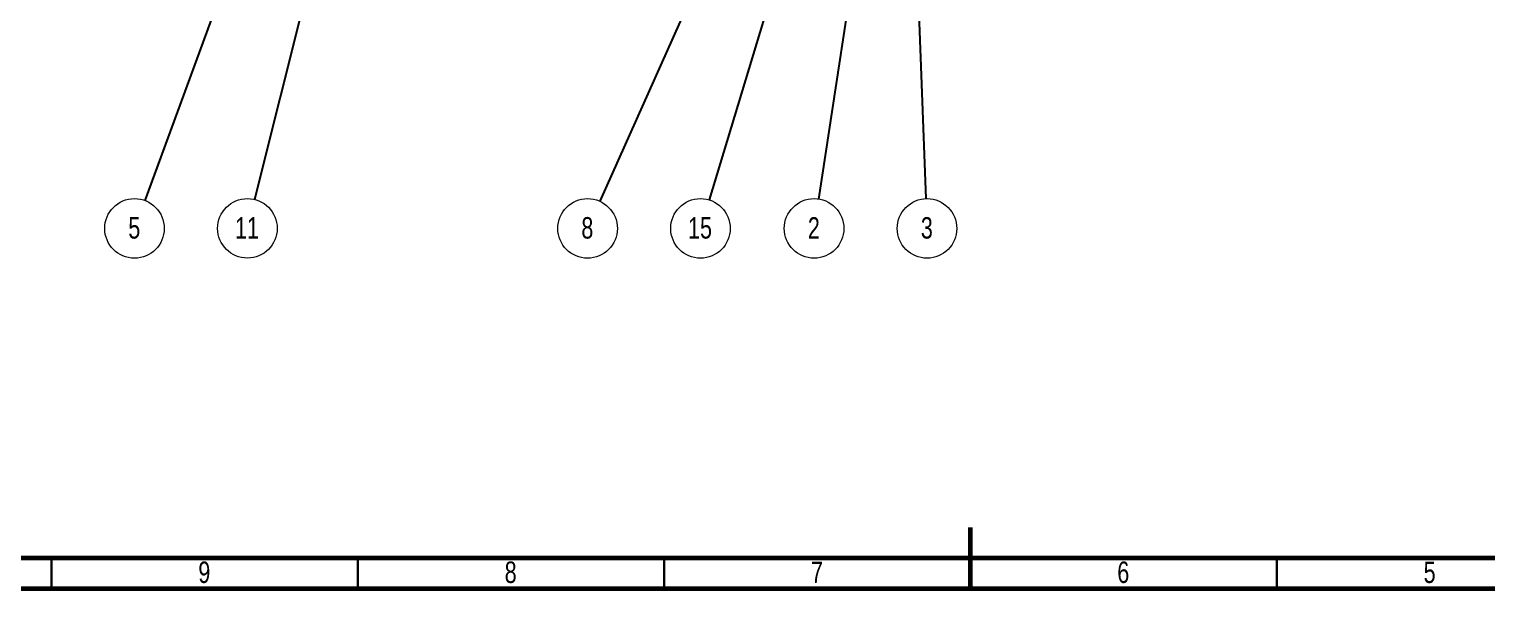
# Model space of a CAD drawing. Header units: millimetres. Extents: x 15 to 589, y 5 to 415.
# Drawn here: x 148.4 to 386.3, y 5 to 96.4 of the extents above; entities that cross this region are included whole.
import ezdxf

# ---------------------------------------------------------------- set-up
doc = ezdxf.new("R2010")
doc.units = ezdxf.units.MM
doc.styles.add('SLDTEXTSTYLE0', font='TXT', dxfattribs={"width": 0.75})
doc.dimstyles.new('SLDDIMSTYLE0', dxfattribs={"dimtxt": 0.18, "dimasz": 3.302, "dimexe": 0, "dimexo": 0.0625, "dimgap": 0, "dimtad": 0, "dimtih": 1, "dimtoh": 1, "dimdec": 0, "dimrnd": 1e-09, "dimzin": 0, "dimdsep": 46, "dimtxsty": 'Standard', "dimsah": 1, "dimcen": 0.09, "dimadec": 0, "dimazin": 0, "dimtfac": 3.302, "dimtdec": 0, "dimtofl": 0, "dimtmove": 0, "dimatfit": 3, "dimfxl": 1, "dimfrac": 2, "dimtolj": 1, "dimtzin": 0, "dimarcsym": 0})

# ---------------------------------------------------------------- blocks, each defined once
blk = doc.blocks.new('SW_NOTE_4')
at = {"color": 0, "linetype": 'Continuous', "lineweight": 0}
blk.add_circle((0.18, -4.86), 4.86, dxfattribs=at)
at = {"color": 0, "linetype": 'Continuous', "lineweight": 0, "insert": (0.15, -3.02), "char_height": 3.5, "attachment_point": 2, "style": 'SLDTEXTSTYLE0'}
blk.add_mtext('3', dxfattribs=at)
blk = doc.blocks.new('SW_NOTE_5')
at = {"color": 0, "linetype": 'Continuous', "lineweight": 0}
blk.add_circle((-0.73, -4.8), 4.86, dxfattribs=at)
at = {"color": 0, "linetype": 'Continuous', "lineweight": 0, "insert": (-0.77, -2.97), "char_height": 3.5, "attachment_point": 2, "style": 'SLDTEXTSTYLE0'}
blk.add_mtext('2', dxfattribs=at)
blk = doc.blocks.new('SW_NOTE_6')
at = {"color": 0, "linetype": 'Continuous', "lineweight": 0}
blk.add_circle((-1.41, -4.65), 4.86, dxfattribs=at)
at = {"color": 0, "linetype": 'Continuous', "lineweight": 0, "insert": (-1.48, -2.81), "char_height": 3.5, "attachment_point": 2, "style": 'SLDTEXTSTYLE0'}
blk.add_mtext('15', dxfattribs=at)
blk = doc.blocks.new('SW_NOTE_7')
at = {"color": 0, "linetype": 'Continuous', "lineweight": 0}
blk.add_circle((-1.98, -4.44), 4.86, dxfattribs=at)
at = {"color": 0, "linetype": 'Continuous', "lineweight": 0, "insert": (-2.02, -2.6), "char_height": 3.5, "attachment_point": 2, "style": 'SLDTEXTSTYLE0'}
blk.add_mtext('8', dxfattribs=at)
blk = doc.blocks.new('SW_NOTE_8')
at = {"color": 0, "linetype": 'Continuous', "lineweight": 0}
blk.add_circle((-1.18, -4.71), 4.86, dxfattribs=at)
at = {"color": 0, "linetype": 'Continuous', "lineweight": 0, "insert": (-1.25, -2.88), "char_height": 3.5, "attachment_point": 2, "style": 'SLDTEXTSTYLE0'}
blk.add_mtext('11', dxfattribs=at)
blk = doc.blocks.new('SW_NOTE_9')
at = {"color": 0, "linetype": 'Continuous', "lineweight": 0}
blk.add_circle((-1.68, -4.56), 4.86, dxfattribs=at)
at = {"color": 0, "linetype": 'Continuous', "lineweight": 0, "insert": (-1.71, -2.72), "char_height": 3.5, "attachment_point": 2, "style": 'SLDTEXTSTYLE0'}
blk.add_mtext('5', dxfattribs=at)

msp = doc.modelspace()

# ---------------------------------------------------------------- linework, layer by layer
at = {"color": 7, "linetype": 'Continuous', "lineweight": 60}
for p, q in [((302, 5), (302, 15)), ((584, 10), (20, 10)), ((589, 5), (15, 5))]:
    msp.add_line(p, q, dxfattribs=at)
at = {"color": 7, "linetype": 'Continuous', "lineweight": 30}
for p, q in [((152, 5), (152, 10)), ((202, 5), (202, 10)), ((252, 5), (252, 10)), ((352, 5), (352, 10))]:
    msp.add_line(p, q, dxfattribs=at)

# ---------------------------------------------------------------- block references
at = {"color": 7, "linetype": 'Continuous', "lineweight": 0}
for name, p in [('SW_NOTE_9', (167.24, 68.4)), ('SW_NOTE_8', (185.17, 68.56)), ('SW_NOTE_7', (241.5, 68.28)), ('SW_NOTE_6', (259.35, 68.49)), ('SW_NOTE_5', (277.22, 68.64)), ('SW_NOTE_4', (294.74, 68.7))]:
    msp.add_blockref(name, p, dxfattribs=at)

# ---------------------------------------------------------------- texts
at = {"color": 7, "linetype": 'Continuous', "lineweight": 0, "char_height": 3.5, "attachment_point": 2, "style": 'SLDTEXTSTYLE0'}
for s, insert in [('9', (176.96, 9.46)), ('8', (226.96, 9.46)), ('7', (276.96, 9.46)), ('6', (326.96, 9.46)), ('5', (376.96, 9.46))]:
    msp.add_mtext(s, dxfattribs=dict(at, insert=insert))

# ---------------------------------------------------------------- leaders
at = {"color": 7, "linetype": 'Continuous', "lineweight": 0}
for points in [[(188.69, 222.36), (130.31, 68.38)], [(218.65, 208.26), (167.24, 68.4)], [(219.44, 205.96), (185.17, 68.56)], [(285.76, 167.16), (241.5, 68.28)], [(289.6, 168.29), (259.35, 68.49)], [(291.08, 159.86), (277.22, 68.64)], [(292.57, 126.42), (294.74, 68.7)]]:
    msp.add_leader(points, dimstyle='SLDDIMSTYLE0', dxfattribs=at)

doc.saveas('drawing.dxf')
